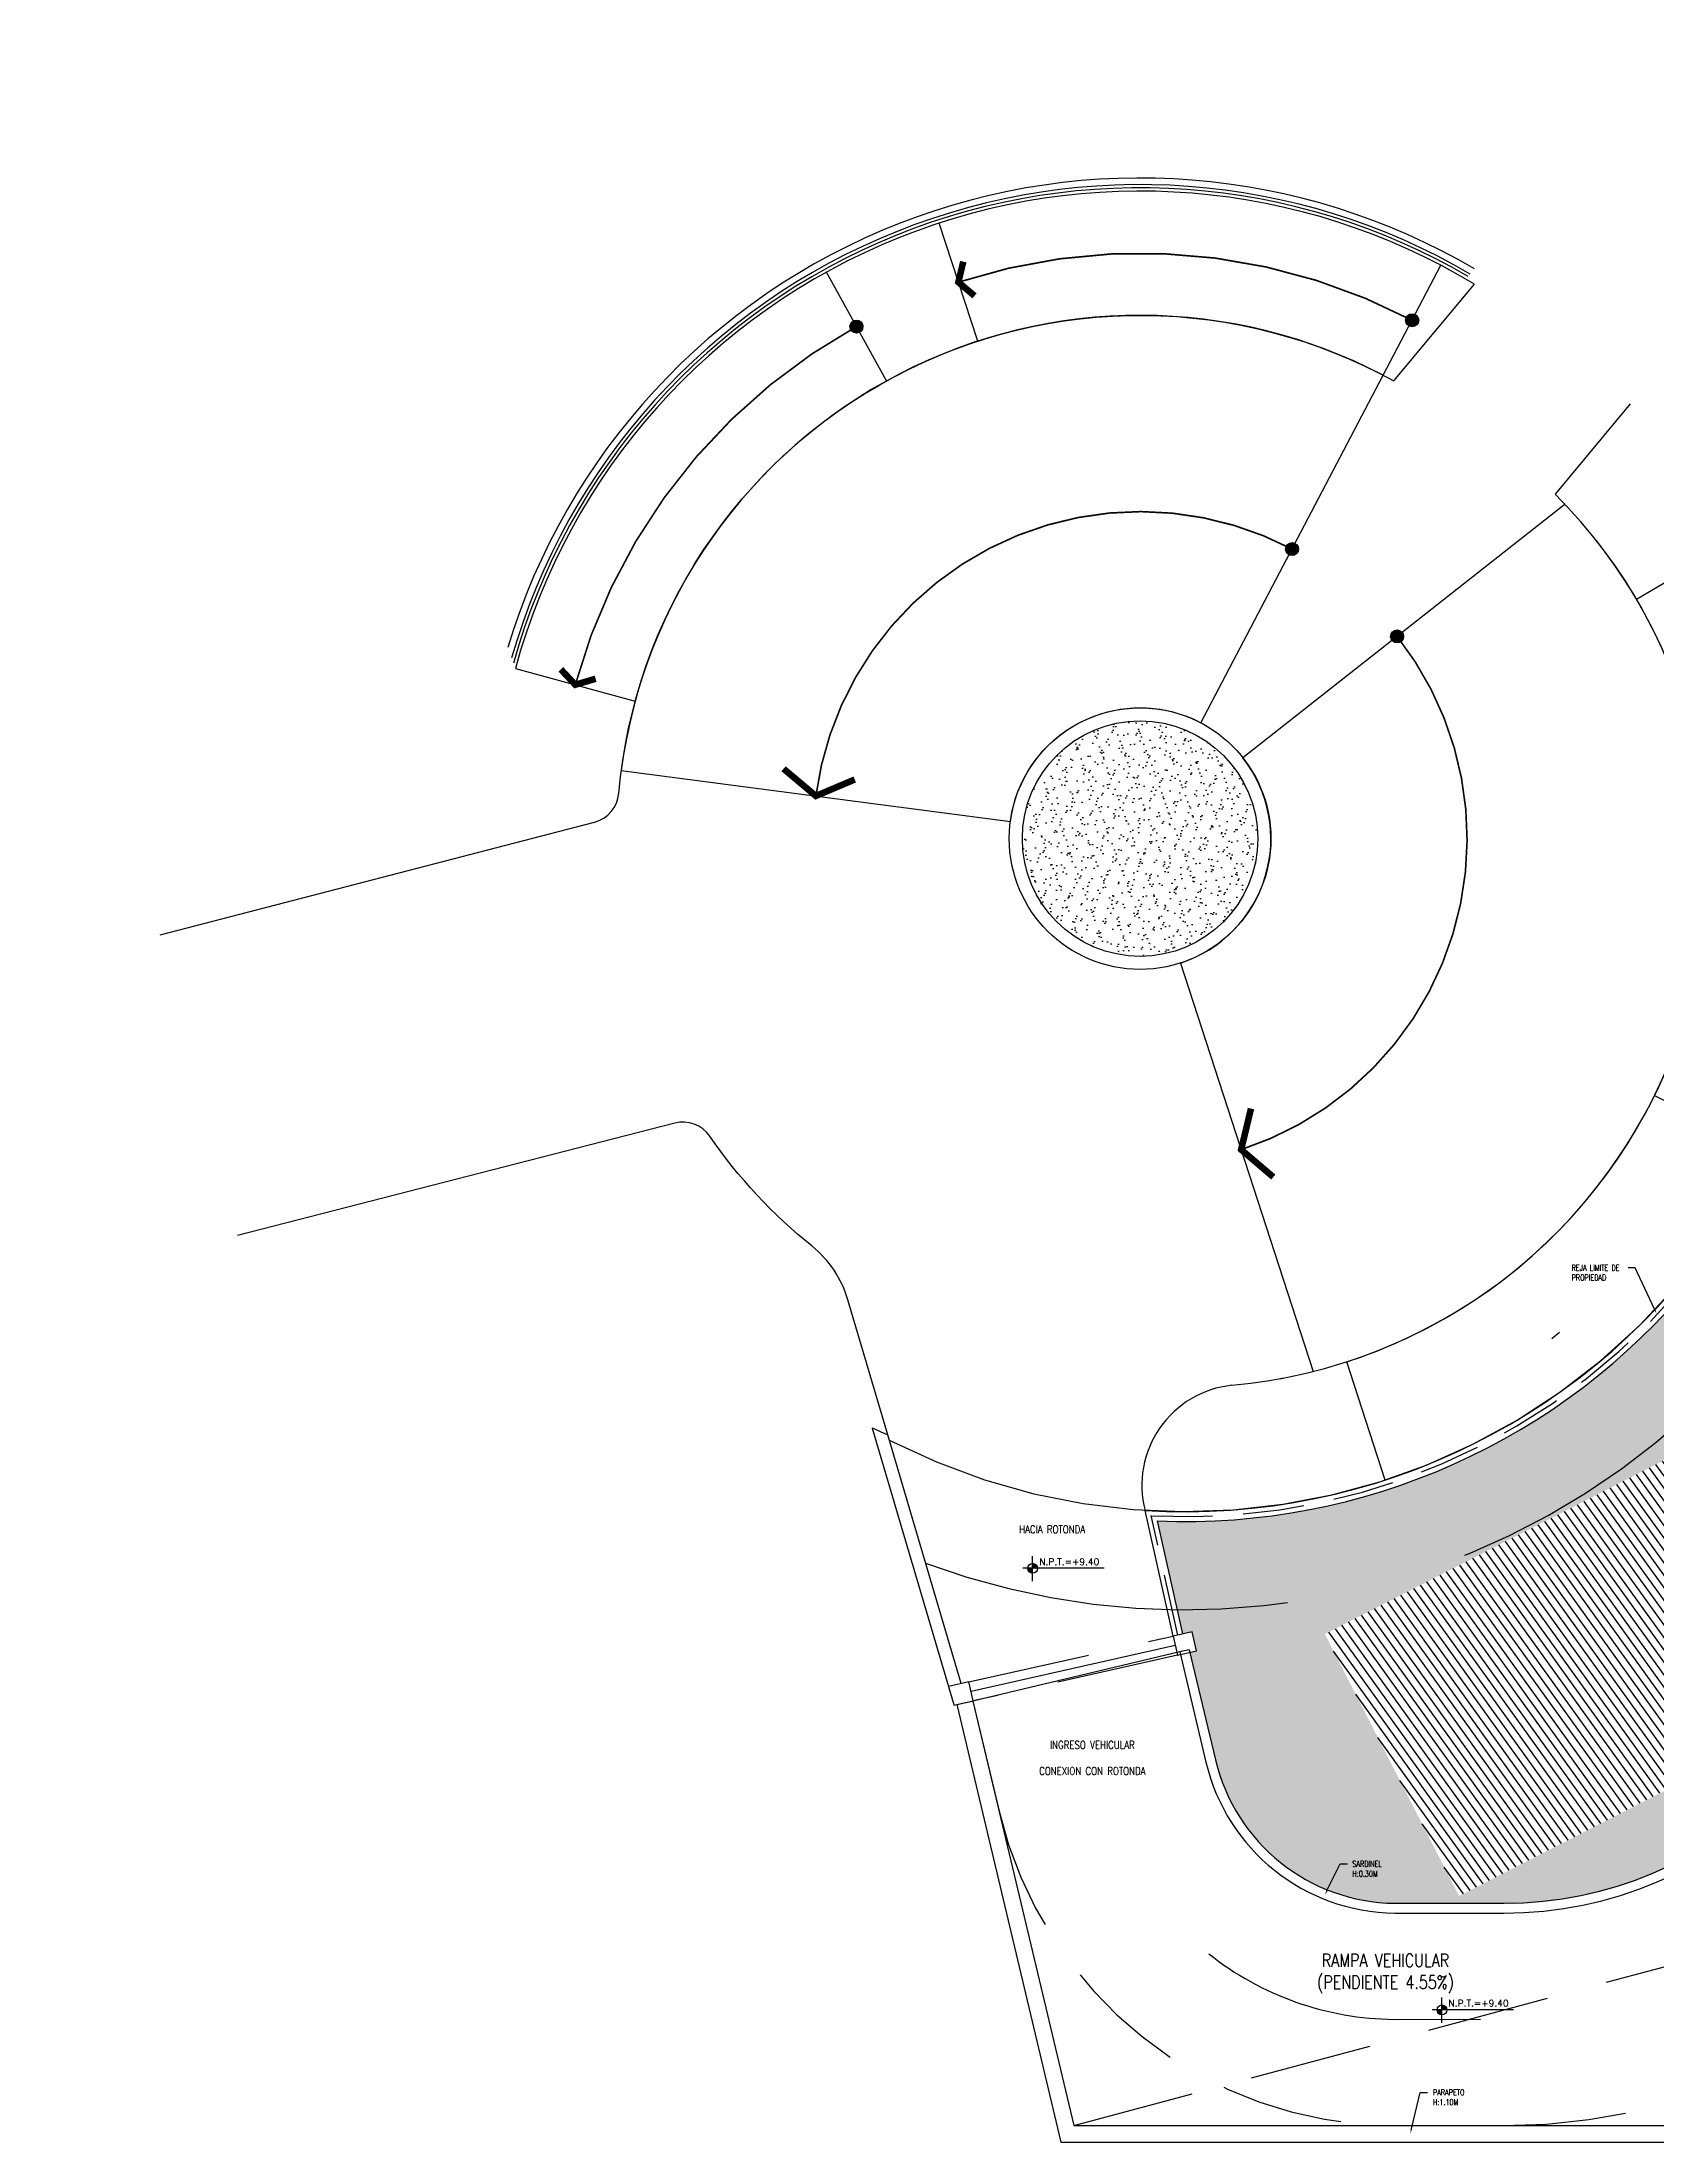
# Model space of a CAD drawing. Extents: x 226317 to 226469, y 8188101 to 8188260.
# Drawn here: x 226316.64 to 226341.33, y 8188111.66 to 8188143.77 of the extents above; entities that cross this region are included whole.
import ezdxf
from ezdxf import colors
from ezdxf.entities.mleader import LeaderData, LeaderLine
from ezdxf.enums import TextEntityAlignment as Align
from ezdxf.math import Vec2, Vec3

# ---------------------------------------------------------------- set-up
doc = ezdxf.new("R2010")
doc.units = 0
doc.header["$LTSCALE"] = 15
doc.set_wipeout_variables(frame=1)
doc.linetypes.add('HIDDEN2', pattern=[0.1875, 0.125, -0.0625])
doc.linetypes.add('PHANTOM', pattern=[2.5, 1.25, -0.25, 0.25, -0.25, 0.25, -0.25])
doc.layers.get('0').update_dxf_attribs({"color": 250})
for name, color, linetype in [('A-HATCH', 250, 'Continuous'), ('A-MURO BAJO', 250, 'Continuous'), ('A-NIVELES-NPT', 252, 'Continuous'), ('A-PROYECCIONES', 250, 'HIDDEN2'), ('A-TEXTO-AMBIENTES', 252, 'Continuous'), ('A-TEXTO-INDICACIONES', 250, 'Continuous'), ('A_20_Barandas', 250, 'Continuous'), ('A_50_Proyecciones', 250, 'HIDDEN2'), ('A_50_Simbologia', 250, 'Continuous'), ('DLP_TEXTO AMBIENTE', 250, 'Continuous'), ('MURO-BAJO', 250, 'Continuous'), ('VEGETACION', 250, 'Continuous')]:
    doc.layers.add(name, color=color, linetype=linetype)
doc.layers.add('AUDIT_D_230315173324-1', color=250, linetype='Continuous', lineweight=30)
doc.styles.add('R100-200', font='romans.shx', dxfattribs={"width": 0.8, "height": 0.3})
doc.styles.add('R80', font='romans.shx', dxfattribs={"width": 0.8, "oblique": 15, "height": 0.1})
doc.styles.add('ROMANS', font='romans.shx', dxfattribs={"width": 0.8})
doc.styles.add('TXT_COTAS', font='romans.shx', dxfattribs={"width": 0.8})

# ---------------------------------------------------------------- blocks, each defined once
blk = doc.blocks.new('ROTONDA')
h = blk.add_hatch(color=251)
h.dxf.hatch_style = 1
edge = h.paths.add_edge_path()
edge.add_arc((8.587, 2.522), 0.1, 0, 360)
h = blk.add_hatch(color=251)
h.dxf.hatch_style = 1
edge = h.paths.add_edge_path()
edge.add_arc((3.813, -3.234), 0.1, 0, 360)
h = blk.add_hatch(color=251)
h.dxf.hatch_style = 1
edge = h.paths.add_edge_path()
edge.add_arc((2.159, -4.51), 0.1, 0, 360)
h = blk.add_hatch(color=251)
h.dxf.hatch_style = 1
edge = h.paths.add_edge_path()
edge.add_arc((6.825, -5.79), 0.1, 0, 360)
h = blk.add_hatch(color=251)
h.dxf.hatch_style = 1
edge = h.paths.add_edge_path()
edge.add_arc((-6.148, -7.558), 0.1, 0, 360)
h = blk.add_hatch(color=251)
h.dxf.hatch_style = 1
edge = h.paths.add_edge_path()
edge.add_arc((2.204, -9.109), 0.1, 0, 360)
at = {"layer": 'VEGETACION'}
h = blk.add_hatch(dxfattribs=at)
h.set_pattern_fill('AR-SAND', color=251, scale=0.005)
h.set_pattern_definition([(37.5, (-7940955.67495, 2009464.77548), (-0.00800015648, 0.2447066186647), [0, -0.19304, 0, -0.2159, 0, -0.206375]), (7.5, (-7940955.67495, 2009464.77548), (0.224761641569, 0.358412550284), [0, -0.10414, 0, -0.17399, 0, -0.066675]), (327.5, (-7940955.83116, 2009464.77548), (0.395496185121, 0.000718592339), [0, -0.0635, 0, -0.2286, 0, -0.29845]), (317.5, (-7940955.83116, 2009464.77548), (0.381778226236, 0.111464661629), [0, -0.03175, 0, -0.14986, 0, -0.17145])])
edge = h.paths.add_edge_path()
edge.add_arc((0, 0), 1.8, 0, 360)
at = {"color": 251}
for centre in [(8.587, 2.522), (3.813, -3.234), (2.159, -4.51), (6.825, -5.79), (-6.148, -7.558, 0), (2.204, -9.109, 0)]:
    blk.add_circle(centre, 0.1, dxfattribs=at)
at = {"layer": 'A_20_Barandas', "color": 251, "linetype": 'HIDDEN2', "ltscale": 0.5}
blk.add_line((-12.009, 2.095), (-10.139, 2.095), dxfattribs=at)
at = {"layer": 'A_20_Barandas', "color": 251}
for points in [[(7.29, -6.772, 0.491123), (4.712, 8.763)], [(7.32, -6.812, 0.489226), (4.797, 8.774)]]:
    blk.add_lwpolyline(points, format="xyb", dxfattribs=at)
at = {"layer": 'A_20_Barandas', "color": 251, "linetype": 'HIDDEN2', "ltscale": 0.5}
blk.add_arc((-0.532, -0.587, 0), 9.975, 164.3976, 283.7945, dxfattribs=at)
at = {"layer": 'A_50_Proyecciones', "color": 251}
blk.add_lwpolyline([(-12.009, 5.37), (-12.009, 2.17), (-12.309, 2.17), (-12.309, 5.37)], close=True, dxfattribs=at)
at = {"layer": 'A_50_Simbologia', "color": 251}
for p, q in [((-1.991, -0.187), (-8.529, -0.803)), ((-10.391, -1.515, 0), (-8.496, -1.337, 0)), ((3.569, -7.457), (0.863, -1.804)), ((2.922, -7.804, 0), (2.922, -7.804, 0))]:
    blk.add_line(p, q, dxfattribs=at)
for points in [[(4.626, 8.752), (3.738, 7.073)], [(5.247, 8.63), (5.247, 8.63)], [(-12.159, 2.17), (-12.159, 5.37)], [(7.676, 2.254), (9.499, 2.789)], [(7.964, 0.762), (9.855, 0.943)], [(6.101, -5.175), (7.549, -6.404)]]:
    blk.add_lwpolyline(points, dxfattribs=at)
at = {"layer": 'A_50_Simbologia', "color": 251, "const_width": 0.1}
for points in [[(4.46, 8.077), (4.182, 7.913), (4.203, 7.59)], [(2.233, 5.086), (1.719, 4.695), (1.835, 4.06)], [(9.199, 0.711), (8.909, 0.853), (8.651, 0.658)], [(-4.398, -0.753), (-4.978, -0.469), (-5.494, -0.857)]]:
    blk.add_lwpolyline(points, dxfattribs=at)
at = {"layer": 'A_50_Simbologia', "color": 251, "const_width": 0.025}
for points in [[(4.182, 7.913, -0.202435), (8.587, 2.522, -0.202435)], [(1.719, 4.695, -0.521663), (3.813, -3.234, -0.521663)], [(6.825, -5.79, 0.202412), (8.909, 0.853, 0.202412)], [(2.158, -4.51, -0.521652), (-4.978, -0.469)]]:
    blk.add_lwpolyline(points, format="xyb", dxfattribs=at)
at = {"layer": 'A_50_Simbologia', "color": 251}
blk.add_lwpolyline([(2.751, 7.512), (0.688, 1.878, -0.521658), (1.525, -1.294), (6.101, -5.175, 0.521656), (2.751, 7.512)], format="xyb", close=True, dxfattribs=at)
for points in [[(-1.991, -0.187, 0.521658), (0.863, -1.804, 0.761872)], [(-1.991, -0.187, 0.521658), (0.863, -1.804, 0)]]:
    blk.add_lwpolyline(points, format="xyb", dxfattribs=at)
at = {"layer": 'A_50_Simbologia', "color": 251, "elevation": 0}
for points in [[(-5.551, -6.817), (-6.745, -8.298)], [(-4.283, -7.653), (-5.175, -9.333)], [(1.914, -8.205), (2.684, -10.6)]]:
    blk.add_lwpolyline(points, dxfattribs=at)
at = {"layer": 'A_50_Simbologia', "color": 251}
for centre, radius, start, end in [((0, 0), 2, 185.3771, 295.5737), ((-0.532, -0.588, 0), 8, 185.3773, 295.5735)]:
    blk.add_arc(centre, radius, start, end, dxfattribs=at)
at = {"layer": 'AUDIT_D_230315173324-1', "color": 34}
for points in [[(-12.309, 5.37), (-12.009, 5.37), (-12.009, 5.689), (-12.279, 5.671), (-12.309, 5.673)], [(-12.309, 2.17), (-12.309, 1.87), (-12.009, 1.87), (-12.009, 2.17)]]:
    blk.add_lwpolyline(points, close=True, dxfattribs=at)
at = {"layer": 'MURO-BAJO', "color": 251}
for p, q in [((-12.009, 2.17), (-10.04, 2.17)), ((-8.832, -4.473), (-8.763, -4.607)), ((4.848, -8.764), (3.755, -7.342, 0))]:
    blk.add_line(p, q, dxfattribs=at)
for points in [[(-8.054, 5.756), (-5.904, 5.9, 0.152672), (-4.986, 6.256, -0.072126), (-3.003, 7.415, 0.314135), (-2.691, 7.894), (-2.909, 14.793)], [(1.839, 14.943), (2.068, 8.086, 0.317701), (2.417, 7.626, -0.543147), (5.981, -5.313), (7.154, -6.842, 0.497849), (4.626, 8.752)], [(7.382, -6.893, 0.485551), (4.964, 8.796)], [(-12.009, 5.492), (-8.054, 5.756, -0.005249), (-7.899, 5.967), (-12.009, 5.689)]]:
    blk.add_lwpolyline(points, format="xyb", dxfattribs=at)
blk.add_lwpolyline([(-12.009, 2.02), (-10.237, 2.02)], dxfattribs=at)
at = {"layer": 'MURO-BAJO', "color": 251, "elevation": 0}
blk.add_lwpolyline([(-8.453, -6.773), (-8.359, -6.89)], dxfattribs=at)
at = {"layer": 'MURO-BAJO', "color": 251}
for radius in [2, 1.8]:
    blk.add_circle((0, 0), radius, dxfattribs=at)
for centre, radius, start, end in [((-0.532, -0.587, 0), 10.05, 164.9602, 217.9848), ((-0.532, -0.587, 0), 9.9, 163.8248, 283.6034), ((-9.992, 0.632, 0), 1.539, 353.4713, 91.7691), ((-0.532, -0.588, 0), 8, 172.4972, 302.4023), ((-0.532, -0.588, 0), 8, 177.8004, 178.1656), ((-0.532, -0.588, 0), 10.05, 218.8399, 283.9826)]:
    blk.add_arc(centre, radius, start, end, dxfattribs=at)
blk = doc.blocks.new('SIM NIVEL PLANTA')
at = {"linetype": 'Continuous'}
h = blk.add_hatch(dxfattribs=at)
h.set_pattern_fill('_USER', color=256, scale=0.099996, angle=45, style=0, pattern_type=0)
h.set_pattern_definition([(45, (35396.10581, 26516.4892), (-0.0707080889, 0.0707080889), [])])
h.paths.add_polyline_path([(-17.03, 0), (-15.53, 0, 0.409209), (-17.03, 1.47)])
h.paths.add_polyline_path([(-18.53, 0, 0.419236), (-17.03, -1.53), (-17.03, 0)])
for p, q in [((4.81, 0), (-20, 0)), ((-17.03, -3.97), (-17.03, 3.72))]:
    blk.add_line(p, q)
blk.add_circle((-17.03, -0.03), 1.5, dxfattribs=at)
at = {"style": 'R80'}
blk.add_attdef('N.P.T.+0.00', text='', height=2.03, dxfattribs=at).set_placement((-5.83, 2.01), align=Align.MIDDLE_CENTER)

msp = doc.modelspace()

# ---------------------------------------------------------------- hatches: boundary and pattern name
at = {"layer": 'VEGETACION'}
h = msp.add_hatch(dxfattribs=at)
h.set_pattern_fill('AR-SAND', color=8, scale=0.005, angle=102.61729)
h.set_pattern_definition([(140.1172915297, (0, 0), (-0.2370496336957, -0.0612601247693), [0, -0.19304, 0, -0.2159, 0, -0.206375]), (110.1172915297, (0, 0), (-0.398853632661, 0.141043012713), [0, -0.10414, 0, -0.17399, 0, -0.066675]), (70.1172915297, (0.03412, -0.15244), (-0.0870925387085, 0.3857883338326), [0, -0.0635, 0, -0.2286, 0, -0.29845]), (60.1172915297, (0.03412, -0.15244), (-0.192167668055, 0.348210528523), [0, -0.03175, 0, -0.14986, 0, -0.17145])])
edge = h.paths.add_edge_path()
edge.add_line((226333.6911, 8188121.1562), (226334.0781, 8188119.4272))
edge.add_line((226334.0781, 8188119.4272), (226334.2245, 8188119.4599))
edge.add_line((226334.2245, 8188119.4599), (226334.29, 8188119.1672))
edge.add_line((226334.29, 8188119.1672), (226334.1887, 8188119.1445))
edge.add_line((226334.1887, 8188119.1445), (226334.5787, 8188117.5013))
edge.add_arc((226337.3519, 8188118.1598), 2.8504, 193.35729, 269.38163)
edge.add_line((226337.3212, 8188115.3096), (226338.6328, 8188115.3096))
edge.add_arc((226338.9993, 8188121.0865), 5.7885, 266.36937, 360.71778)
edge.add_line((226344.7873, 8188121.159), (226344.7992, 8188123.2098))
edge.add_line((226344.7992, 8188123.2098), (226345.8151, 8188123.2104))
edge.add_line((226345.8151, 8188123.2104), (226345.8033, 8188130.2661))
edge.add_line((226345.8033, 8188130.2661), (226345.1501, 8188130.2661))
edge.add_line((226345.1501, 8188130.2661), (226345.1024, 8188129.8774))
edge.add_line((226345.1024, 8188129.8774), (226345.0144, 8188130.6694))
edge.add_line((226345.0144, 8188130.6694), (226344.9445, 8188130.2661))
edge.add_line((226344.9445, 8188130.2661), (226344.1226, 8188130.2661))
edge.add_arc((226334.1159, 8188131.1972), 10.05, 267.57742, 354.68397, ccw=False)

# ---------------------------------------------------------------- linework, layer by layer
at = {"color": 8}
msp.add_line((226334.0328, 8188119.1517), (226330.8706, 8188118.4012), dxfattribs=at)
msp.add_lwpolyline([(226334.4754, 8188114.538, 0.1671722), (226337.3121, 8188113.5348), (226338.6327, 8188113.5368)], format="xyb", dxfattribs=at)
at = {"color": 8, "linetype": 'PHANTOM'}
msp.add_arc((226334.1159, 8188131.1972, 0), 9.9, 242.80743, 26.22066, dxfattribs=at)
at = {"color": 8, "linetype": 'HIDDEN2', "ltscale": 3}
msp.add_arc((226334.1159, 8188131.1972, 0), 11.4, 249.62614, 355.3148, dxfattribs=at)
at = {"layer": 'A-MURO BAJO', "color": 8}
for p, q in [((226334.1787, 8188119.1864), (226334.0328, 8188119.1517)), ((226330.6266, 8188118.3465), (226330.8567, 8188118.4012))]:
    msp.add_line(p, q, dxfattribs=at)
for points in [[(226338.9871, 8188115.1596, 0.4142089), (226344.9871, 8188121.1595)], [(226338.9871, 8188115.3096, 0.4142089), (226344.8371, 8188121.1595, 0.4142089)], [(226334.0328, 8188119.1517), (226334.4327, 8188117.4667, 0.3444683), (226337.3198, 8188115.1596), (226338.9871, 8188115.1596)], [(226334.1787, 8188119.1864), (226334.5787, 8188117.5013, 0.3443905), (226337.3206, 8188115.3096), (226338.9871, 8188115.3096)]]:
    msp.add_lwpolyline(points, format="xyb", dxfattribs=at)
at = {"layer": 'A-MURO BAJO'}
msp.add_lwpolyline([(226330.6266, 8188118.3465), (226332.2138, 8188111.6596), (226463.9571, 8188111.6596)], dxfattribs=at)
at = {"layer": 'A-MURO BAJO', "color": 8}
msp.add_lwpolyline([(226330.8706, 8188118.4012), (226332.4114, 8188111.9096), (226348.2528, 8188111.9096)], dxfattribs=at)
at = {"layer": 'A-PROYECCIONES'}
msp.add_line((226332.4114, 8188111.9096), (226391.9021, 8188127.9095), dxfattribs=at)
at = {"layer": 'A-PROYECCIONES', "color": 8}
msp.add_lwpolyline([(226330.8706, 8188118.4012), (226331.2706, 8188116.7161, 0.3453891), (226337.3056, 8188111.9096), (226338.9871, 8188111.9096, 0.2848413), (226347.2722, 8188117.0462, 0.2803707)], format="xyb", dxfattribs=at)

# ---------------------------------------------------------------- block references
at = {"color": 8, "rotation": 102.6172915297009}
msp.add_blockref('ROTONDA', (226333.4265, 8188131.5876, 0), dxfattribs=at)
at = {"layer": 'A-NIVELES-NPT', "color": 8, "xscale": 0.05, "yscale": 0.05, "zscale": 0.05}
for p in [(226332.6351, 8188120.4314), (226338.8923, 8188113.6811)]:
    msp.add_blockref('SIM NIVEL PLANTA', p, dxfattribs=at).add_auto_attribs({'N.P.T.+0.00': 'N.P.T.=+9.40'})

# ---------------------------------------------------------------- texts
at = {"layer": 'A-TEXTO-AMBIENTES', "color": 8, "char_height": 0.12, "width": 2.556211, "attachment_point": 5, "style": 'ROMANS'}
for s, insert in [('HACIA ROTONDA', (226332.082, 8188121.0272)), ('INGRESO VEHICULAR\\P\\PCONEXION CON ROTONDA', (226332.6969, 8188117.5312))]:
    msp.add_mtext(s, dxfattribs=dict(at, insert=insert))
at = {"layer": 'DLP_TEXTO AMBIENTE', "color": 8, "insert": (226337.1777, 8188114.5367, -0.0001), "char_height": 0.2, "width": 2.547976, "attachment_point": 2, "style": 'R100-200'}
msp.add_mtext('RAMPA VEHICULAR (PENDIENTE 4.55%)', dxfattribs=at)

# ---------------------------------------------------------------- leaders
at = {"layer": 'A-TEXTO-INDICACIONES', "color": 8}
ml = msp.add_multileader_mtext('Standard', dxfattribs=at)
ml.set_content('\\pxsm1,ql,t16;REJA LIMITE DE PROPIEDAD', color=8, style='TXT_COTAS')
ml.set_leader_properties(color=256)
ml.build(insert=Vec2(0, 0))
ml.multileader.update_dxf_attribs({"dogleg_length": 0.1105, "arrow_head_size": 0.07})
ctx = ml.context
ctx.base_point, ctx.char_height, ctx.arrow_head_size, ctx.landing_gap_size, ctx.plane_origin = Vec3(226340.0118, 8188125.0259), 0.09, 0.07, 0.05, Vec3(226339.8411, 8188124.5857)
ctx.text_align_type = 2
notes = []
notes.append((ctx, [(1, (1, 1, 0), (226340.9972, 8188125.0259), (-1, 0), 0.1105, [(0, [(226341.3214, 8188124.3295)], 0, [])])]))
ctx.mtext.insert, ctx.mtext.width, ctx.mtext.defined_height, ctx.mtext.alignment, ctx.mtext.flow_direction = Vec3(226340.8367, 8188125.0709), 0.813017, 0.4369, 3, 5
ml = msp.add_multileader_mtext('Standard', dxfattribs=at)
ml.set_content('\\pxsm1,ql,t16;SARDINEL H:0.30M', color=8, style='TXT_COTAS')
ml.set_leader_properties(color=256)
ml.build(insert=Vec2(0, 0))
ml.multileader.update_dxf_attribs({"dogleg_length": 0.1105, "arrow_head_size": 0.07})
ctx = ml.context
ctx.base_point, ctx.char_height, ctx.arrow_head_size, ctx.landing_gap_size, ctx.plane_origin = Vec3(226336.5974, 8188115.911), 0.09, 0.07, 0.05, Vec3(226336.25, 8188115.6261)
ctx.text_align_type = 2
notes.append((ctx, [(0, (1, 1, 0), (226336.4869, 8188115.911), (1, 0), 0.1105, [(0, [(226336.2525, 8188115.44)], 0, [])])]))
ctx.mtext.insert, ctx.mtext.width, ctx.mtext.defined_height, ctx.mtext.alignment, ctx.mtext.flow_direction = Vec3(226337.1342, 8188115.956), 0.46291, 0.4369, 3, 5
ml = msp.add_multileader_mtext('Standard', dxfattribs=at)
ml.set_content('\\pxsm1,ql,t16;PARAPETO\\PH:1.10M', color=8, style='TXT_COTAS')
ml.set_leader_properties(color=256)
ml.build(insert=Vec2(0, 0))
ml.multileader.update_dxf_attribs({"dogleg_length": 0.1105, "arrow_head_size": 0.07})
ctx = ml.context
ctx.base_point, ctx.char_height, ctx.arrow_head_size, ctx.landing_gap_size, ctx.plane_origin = Vec3(226337.8201, 8188112.4182), 0.09, 0.07, 0.05, Vec3(226337.5564, 8188111.978)
ctx.text_align_type = 2
notes.append((ctx, [(0, (1, 1, 0), (226337.7096, 8188112.4182), (1, 0), 0.1105, [(0, [(226337.5589, 8188111.7918)], 0, [])])]))
ctx.mtext.insert, ctx.mtext.width, ctx.mtext.defined_height, ctx.mtext.alignment, ctx.mtext.flow_direction = Vec3(226338.381, 8188112.4632), 0.4769, 0.4369, 3, 5
for ctx, leaders in notes:
    for number, flags, end, landing, length, lines in leaders:
        leader = LeaderData()
        leader.index, (leader.has_last_leader_line, leader.has_dogleg_vector, leader.attachment_direction) = number, flags
        leader.last_leader_point, leader.dogleg_vector, leader.dogleg_length = Vec3(end), Vec3(landing), length
        for number, points, colour, breaks in lines:
            line = LeaderLine()
            line.index, line.vertices, line.color, line.breaks = number, Vec3.list(points), colors.encode_raw_color(colour), breaks
            leader.lines.append(line)
        ctx.leaders.append(leader)

# ---------------------------------------------------------------- next in the draw order: wipeouts: each hides what was drawn before it
at = {"color": 8}
msp.add_wipeout([(226336.2519, 8188119.4257), (226338.3031, 8188115.4204), (226343.6367, 8188118.1518), (226341.5923, 8188122.1606)], dxfattribs=at).translate(0, 0, 0).dxf.layer = 'A-MURO BAJO'

# ---------------------------------------------------------------- next in the draw order: hatches: boundary and pattern name
at = {"layer": 'A-HATCH'}
h = msp.add_hatch(dxfattribs=at)
h.set_pattern_fill('ANSI31', color=8, scale=0.035, angle=80.74839)
h.set_pattern_definition([(125.748392175, (8271513.97646, 6648065.13108), (-0.090187980618, -0.064922213279), [])])
h.paths.add_polyline_path([(226338.3031, 8188115.4204), (226343.6435, 8188118.1553), (226341.5923, 8188122.1606), (226336.2518, 8188119.4256)])

doc.saveas('drawing.dxf')
